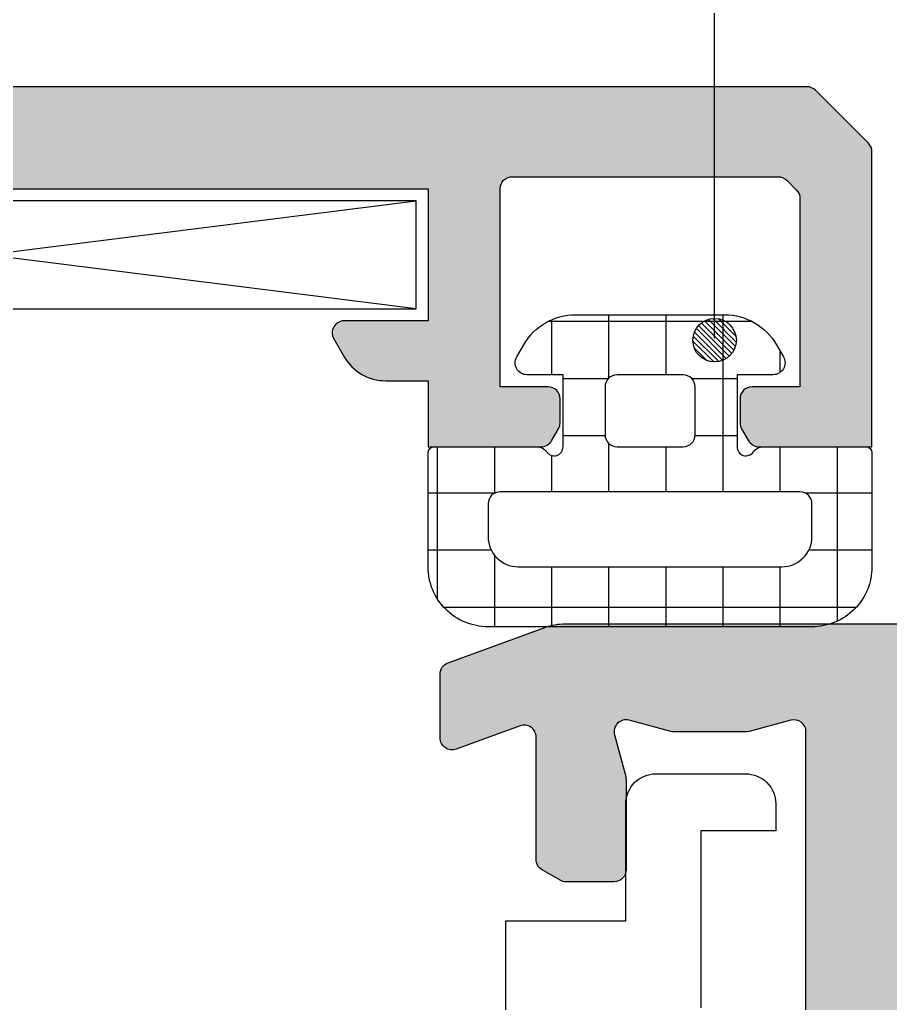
# Model space of a CAD drawing. Header units: millimetres. Extents: x -624 to 1947, y 11274 to 11571.
# Drawn here: x 952.83 to 967.35, y 11414.59 to 11430.98 of the extents above; entities that cross this region are included whole.
import ezdxf

# ---------------------------------------------------------------- set-up
doc = ezdxf.new("R2010")
doc.units = ezdxf.units.MM
for name, color, linetype in [('AKSESUAR', 7, 'Continuous'), ('Antet', 7, 'Continuous'), ('FITIL', 11, 'Continuous')]:
    doc.layers.add(name, color=color, linetype=linetype)

msp = doc.modelspace()

# ---------------------------------------------------------------- hatches: boundary and pattern name
at = {"layer": 'AKSESUAR', "linetype": 'ByBlock'}
h = msp.add_hatch(color=30, dxfattribs=at)
h.paths.add_polyline_path([(934.945, 11429.863), (965.963, 11429.863, -0.198912), (966.104, 11429.804), (966.987, 11428.922, -0.198914), (967.045, 11428.78), (967.045, 11423.863), (965.161, 11423.863, -0.26795), (964.988, 11423.963), (964.872, 11424.163, -0.131657), (964.845, 11424.263), (964.845, 11424.663, -0.414213), (965.045, 11424.863), (965.845, 11424.863), (965.845, 11428, 0.198915), (965.787, 11428.142), (965.624, 11428.304, 0.19891), (965.483, 11428.363), (961.045, 11428.363, 0.414211), (960.845, 11428.163), (960.845, 11424.863), (961.645, 11424.863, -0.414212), (961.845, 11424.663), (961.845, 11424.263, -0.131648), (961.819, 11424.163), (961.703, 11423.963, -0.267949), (961.53, 11423.863), (959.645, 11423.863), (959.645, 11424.963), (958.938, 11424.963, -0.267949), (958.245, 11425.363), (958.072, 11425.663, -0.577351), (958.245, 11425.963), (959.645, 11425.963), (959.645, 11428.163), (944.945, 11428.163), (944.945, 11425.963), (948.445, 11425.963), (948.945, 11425.463), (948.945, 11423.063, -0.414216), (948.745, 11422.863), (948.145, 11422.863, -0.414217), (947.945, 11423.063), (947.945, 11424.363), (944.945, 11424.363), (944.945, 11413.613, -0.414214), (944.445, 11413.113), (943.182, 11413.113), (942.864, 11413.613), (942.545, 11413.113), (941.382, 11413.113), (941.064, 11413.613), (940.745, 11413.113), (939.845, 11413.113), (939.845, 11411.413), (939.545, 11411.113), (939.845, 11410.813), (939.845, 11409.113), (940.164, 11408.613), (940.482, 11409.113), (941.645, 11409.113), (941.964, 11408.613), (942.282, 11409.113), (943.445, 11409.113), (943.764, 11408.613), (944.082, 11409.113), (944.445, 11409.113, -0.414214), (944.945, 11408.613), (944.945, 11397.863), (947.945, 11397.863), (947.945, 11399.163, -0.414214), (948.145, 11399.363), (948.745, 11399.363, -0.414214), (948.945, 11399.163), (948.945, 11393.263), (947.061, 11393.263, -0.267948), (946.888, 11393.363), (946.772, 11393.563, -0.131652), (946.745, 11393.663), (946.745, 11394.063, -0.414213), (946.945, 11394.263), (947.745, 11394.263, 0.414212), (947.945, 11394.463), (947.945, 11396.063, 0.414212), (947.745, 11396.263), (942.745, 11396.263, 0.414212), (942.545, 11396.063), (942.545, 11394.463, 0.414212), (942.745, 11394.263), (943.545, 11394.263, -0.414213), (943.745, 11394.063), (943.745, 11393.663, -0.131651), (943.719, 11393.563), (943.603, 11393.363, -0.267949), (943.43, 11393.263), (937.224, 11393.263, 0.398959), (936.226, 11392.315), (935.342, 11375.453, -0.39896), (935.142, 11375.263), (934.942, 11375.263, -0.267949), (934.769, 11375.363, 0.57735), (933.73, 11375.363, -0.267949), (933.557, 11375.263), (931.245, 11375.263), (931.245, 11373.063), (933.045, 11373.063, -0.414214), (933.245, 11372.863, -0.414214), (932.245, 11371.863), (923.345, 11371.863, -0.414214), (922.945, 11372.263), (922.945, 11375.163, 0.414213), (922.745, 11375.363), (916.145, 11375.363, 0.414213), (915.945, 11375.163), (915.945, 11373.063), (917.745, 11373.063, -0.414214), (917.945, 11372.863, -0.414214), (916.945, 11371.863), (914.945, 11371.863, -0.414213), (914.745, 11372.063), (914.745, 11376.663, -0.414213), (914.945, 11376.863), (925.23, 11376.863, -0.26795), (925.403, 11376.763), (925.519, 11376.563, -0.131651), (925.545, 11376.463), (925.545, 11376.063, -0.414213), (925.345, 11375.863), (924.545, 11375.863, 0.414214), (924.345, 11375.663), (924.345, 11373.463, 0.414214), (924.545, 11373.263), (929.545, 11373.263, 0.414213), (929.745, 11373.463), (929.745, 11375.663, 0.414213), (929.545, 11375.863), (928.745, 11375.863, -0.414214), (928.545, 11376.063), (928.545, 11376.463, -0.131653), (928.572, 11376.563), (928.688, 11376.763, -0.26795), (928.861, 11376.863), (931.745, 11376.863), (931.745, 11378.26, -0.221696), (931.817, 11378.413), (932.417, 11378.916, -0.63707), (932.745, 11378.763), (932.745, 11377.463), (933.945, 11377.463), (933.945, 11393.263), (932.745, 11393.263), (932.745, 11391.963, -0.63707), (932.417, 11391.81), (931.817, 11392.313, -0.221696), (931.745, 11392.466), (931.745, 11394.363), (932.245, 11394.863), (933.245, 11394.863, 0.414214), (933.445, 11395.063), (933.445, 11407.313), (931.86, 11408.059, -0.290522), (931.745, 11408.24), (931.745, 11408.913, -0.414215), (931.945, 11409.113), (934.445, 11409.113), (934.764, 11408.613), (935.082, 11409.113), (936.245, 11409.113), (936.564, 11408.613), (936.882, 11409.113), (937.145, 11409.113), (937.145, 11413.113), (935.982, 11413.113), (935.664, 11413.613), (935.345, 11413.113), (934.182, 11413.113), (933.864, 11413.613), (933.545, 11413.113), (931.945, 11413.113, -0.414215), (931.745, 11413.313), (931.745, 11413.986, -0.290523), (931.86, 11414.167), (933.445, 11414.913), (933.445, 11422.963), (931.945, 11422.963, -0.414213), (931.745, 11423.163), (931.745, 11423.363, -0.414214), (932.245, 11423.863), (933.445, 11423.863), (933.445, 11424.963), (932.245, 11424.963, -0.414214), (931.745, 11425.463), (931.745, 11425.663, -0.414214), (931.945, 11425.863), (934.745, 11425.863), (934.745, 11429.663, -0.414212)])
h.paths.add_polyline_path([(934.945, 11414.913), (943.445, 11414.913), (943.445, 11424.363), (942.145, 11424.363, -0.668181), (942.004, 11424.704), (943.414, 11426.115, 0.198917), (943.445, 11426.19), (943.445, 11428.163, 0.414212), (943.245, 11428.363), (936.445, 11428.363, 0.414212), (936.245, 11428.163), (936.245, 11424.563, -0.414214), (936.045, 11424.363), (934.945, 11424.363)], flags=16)
h.paths.add_polyline_path([(940.745, 11395.163), (940.745, 11396.863, -0.414213), (941.745, 11397.863), (943.445, 11397.863), (943.445, 11407.313), (934.945, 11407.313), (934.945, 11397.863), (936.745, 11397.863, -0.683705), (936.881, 11397.516), (935.075, 11395.858, 0.683706), (935.345, 11395.163)], flags=16)
h = msp.add_hatch(color=30, dxfattribs=at)
h.paths.add_polyline_path([(978.145, 11381.663), (976.345, 11381.663, -0.414214), (976.145, 11381.863), (976.145, 11383.263), (960.545, 11383.263), (960.545, 11384.763), (959.645, 11384.763, -0.414214), (958.945, 11385.463), (958.945, 11385.863, -0.414214), (959.145, 11386.063), (960.545, 11386.063), (960.545, 11388.263), (945.845, 11388.263), (945.845, 11386.063), (947.245, 11386.063, -0.414214), (947.445, 11385.863), (947.445, 11385.663, -0.414214), (946.845, 11385.063), (944.865, 11385.063, -0.388879), (944.666, 11385.246), (944.246, 11390.046, -0.440011), (944.445, 11390.263), (953.445, 11390.263), (953.745, 11389.963), (954.045, 11390.263), (961.945, 11390.263, -0.414214), (962.945, 11389.263), (962.945, 11386.263, 0.414214), (963.445, 11385.763), (965.545, 11385.763, 0.414214), (966.045, 11386.263), (966.045, 11397.513), (962.945, 11397.513), (962.945, 11397.313, -0.414214), (962.745, 11397.113), (962.483, 11397.113, -0.087489), (962.141, 11397.173), (959.977, 11397.961, -0.315299), (959.845, 11398.149), (959.845, 11399.213, -0.520567), (960.114, 11399.401), (961.177, 11399.014, 0.520567), (961.445, 11399.202), (961.445, 11401.355), (961.892, 11401.613), (962.745, 11401.613, -0.414214), (962.945, 11401.413), (962.945, 11399.886), (962.752, 11399.165, 0.57735), (962.997, 11398.92), (963.718, 11399.113), (964.973, 11399.113), (965.694, 11398.92, 0.493145), (965.945, 11399.113), (965.945, 11408.813), (966.245, 11409.113), (965.945, 11409.413), (965.945, 11419.113, 0.493145), (965.694, 11419.306), (964.973, 11419.113), (963.718, 11419.113), (962.997, 11419.306, 0.57735), (962.752, 11419.061), (962.945, 11418.34), (962.945, 11416.813, -0.414214), (962.745, 11416.613), (961.892, 11416.613), (961.445, 11416.871), (961.445, 11419.024, 0.520567), (961.177, 11419.212), (960.114, 11418.825, -0.520567), (959.845, 11419.013), (959.845, 11420.077, -0.315299), (959.977, 11420.265), (961.591, 11420.853, -0.087489), (961.933, 11420.913), (972.045, 11420.913), (972.045, 11428.863), (973.045, 11429.863), (982.545, 11429.863), (983.545, 11428.863), (983.545, 11381.863, -0.414214), (983.345, 11381.663), (981.545, 11381.663), (981.345, 11382.009), (981.345, 11382.463, -0.414214), (981.545, 11382.663), (982.345, 11382.663, 0.414214), (982.545, 11382.863), (982.545, 11384.463, 0.414214), (982.345, 11384.663), (977.345, 11384.663, 0.414214), (977.145, 11384.463), (977.145, 11382.863, 0.414214), (977.345, 11382.663), (978.145, 11382.663, -0.414214), (978.345, 11382.463), (978.345, 11382.009)])
h.paths.add_polyline_path([(982.045, 11421.196), (980.604, 11419.754, 0.668179), (980.745, 11419.413), (982.045, 11419.413), (982.045, 11386.163), (976.645, 11386.163, 0.414214), (975.645, 11385.163), (975.645, 11384.763), (971.145, 11384.763), (971.145, 11386.163), (969.645, 11386.163), (969.645, 11384.763), (967.645, 11384.763), (967.645, 11419.413), (972.545, 11419.413, 0.414214), (973.545, 11420.413), (973.545, 11428.363), (982.045, 11428.363)], flags=16)
at = {"layer": 'Antet'}
h = msp.add_hatch(dxfattribs=at)
h.set_pattern_fill('LINE', color=0, scale=0.5, angle=45, style=0)
h.set_pattern_definition([(135, (-61.934174, 11389.809445), (0.044194174, 0.044194174), [])])
edge = h.paths.add_edge_path()
edge.add_arc((964.422, 11425.638), 0.362, -180, 180, ccw=False)
at = {"layer": 'FITIL'}
h = msp.add_hatch(dxfattribs=at)
h.set_pattern_fill('NET', color=256, scale=0.3, style=0)
h.set_pattern_definition([(0, (-373.6988, -1354.6916), (0, 0.9525), []), (90, (-373.6988, -1354.6916), (-0.9525, 1e-16), [])])
h.paths.add_polyline_path([(959.645, 11421.863), (959.645, 11423.763, -0.414213), (959.745, 11423.863), (961.458, 11423.863, -0.245393), (961.622, 11423.777, 0.734237), (961.895, 11423.863), (961.895, 11425.063), (961.295, 11425.063, -0.57735), (961.122, 11425.363), (961.238, 11425.563, -0.267949), (962.104, 11426.063), (964.587, 11426.063, -0.267949), (965.453, 11425.563), (965.569, 11425.363, -0.57735), (965.395, 11425.063), (964.795, 11425.063), (964.795, 11423.863, 0.734238), (965.068, 11423.777, -0.245393), (965.233, 11423.863), (966.945, 11423.863, -0.414212), (967.045, 11423.763), (967.045, 11421.863, -0.414214), (966.045, 11420.863), (960.645, 11420.863, -0.414214)])
h.paths.add_polyline_path([(964.095, 11424.063), (964.095, 11424.863, 0.414214), (963.895, 11425.063), (962.795, 11425.063, 0.414213), (962.595, 11424.863), (962.595, 11424.063, 0.414213), (962.795, 11423.863), (963.895, 11423.863, 0.414215)], flags=16)
h.paths.add_polyline_path([(966.045, 11422.913, 0.414215), (965.845, 11423.113), (960.845, 11423.113, 0.414213), (960.645, 11422.913), (960.645, 11422.363, 0.414213), (961.145, 11421.863), (965.545, 11421.863, 0.414214), (966.045, 11422.363)], flags=16)

# ---------------------------------------------------------------- linework, layer by layer
at = {"color": 140}
msp.add_line((964.422, 11425.675), (964.422, 11438.412), dxfattribs=at)
at = {"color": 1}
for p, q in [((945.145, 11426.163), (959.445, 11427.963)), ((959.445, 11426.163), (945.145, 11427.963))]:
    msp.add_line(p, q, dxfattribs=at)
at = {"color": 0}
msp.add_lwpolyline([(944.945, 11428.163), (959.645, 11428.163), (959.645, 11425.963), (958.245, 11425.963, 0.577351), (958.072, 11425.663), (958.245, 11425.363, 0.267949), (958.938, 11424.963), (959.645, 11424.963), (959.645, 11423.863), (961.53, 11423.863, 0.267949), (961.703, 11423.963), (961.819, 11424.163, 0.131648), (961.845, 11424.263), (961.845, 11424.663, 0.414212), (961.645, 11424.863), (960.845, 11424.863), (960.845, 11428.163, -0.414211), (961.045, 11428.363), (965.483, 11428.363, -0.19891), (965.624, 11428.304), (965.787, 11428.142, -0.198915), (965.845, 11428), (965.845, 11424.863), (965.045, 11424.863, 0.414213), (964.845, 11424.663), (964.845, 11424.263, 0.131657), (964.872, 11424.163), (964.988, 11423.963, 0.26795), (965.161, 11423.863), (967.045, 11423.863), (967.045, 11428.78, 0.198914), (966.987, 11428.922), (966.104, 11429.804, 0.198912), (965.963, 11429.863), (934.945, 11429.863, 0.414212)], format="xyb", dxfattribs=at)
at = {"color": 1}
msp.add_lwpolyline([(959.445, 11426.163), (959.445, 11427.963), (945.145, 11427.963), (945.145, 11426.163)], close=True, dxfattribs=at)
at = {"color": 11}
for points in [[(959.645, 11421.863), (959.645, 11423.763, -0.414213), (959.745, 11423.863), (961.458, 11423.863, -0.245393), (961.622, 11423.777, 0.734237), (961.895, 11423.863), (961.895, 11425.063), (961.295, 11425.063, -0.57735), (961.122, 11425.363), (961.238, 11425.563, -0.267949), (962.104, 11426.063), (964.587, 11426.063, -0.267949), (965.453, 11425.563), (965.569, 11425.363, -0.57735), (965.395, 11425.063), (964.795, 11425.063), (964.795, 11423.863, 0.734238), (965.068, 11423.777, -0.245393), (965.233, 11423.863), (966.945, 11423.863, -0.414212), (967.045, 11423.763), (967.045, 11421.863, -0.414214), (966.045, 11420.863), (960.645, 11420.863, -0.414214)], [(966.045, 11422.913, 0.414215), (965.845, 11423.113), (960.845, 11423.113, 0.414213), (960.645, 11422.913), (960.645, 11422.363, 0.414213), (961.145, 11421.863), (965.545, 11421.863, 0.414214), (966.045, 11422.363)]]:
    msp.add_lwpolyline(points, format="xyb", close=True, dxfattribs=at)
at = {"layer": 'AKSESUAR', "color": 30, "linetype": 'ByBlock'}
msp.add_lwpolyline([(965.945, 11409.413), (965.945, 11419.113, 0.493145), (965.694, 11419.306), (964.998, 11419.12, -0.065543), (964.946, 11419.113), (963.744, 11419.113, -0.065543), (963.693, 11419.12), (962.997, 11419.306, 0.57735), (962.752, 11419.061), (962.939, 11418.366, -0.065543), (962.945, 11418.314), (962.945, 11416.813, -0.414214), (962.745, 11416.613), (961.945, 11416.613, -0.131652), (961.845, 11416.64), (961.545, 11416.813, -0.267949), (961.445, 11416.986), (961.445, 11419.024, 0.520567), (961.177, 11419.212), (960.114, 11418.825, -0.520567), (959.845, 11419.013), (959.845, 11420.077, -0.315299), (959.977, 11420.265), (961.591, 11420.853, -0.087489), (961.933, 11420.913), (972.045, 11420.913)], format="xyb", dxfattribs=at)
at = {"layer": 'AKSESUAR', "color": 0}
msp.add_lwpolyline([(960.941, 11409.063), (960.941, 11415.963), (962.941, 11415.963), (962.941, 11417.913, -0.414214), (963.441, 11418.413), (964.941, 11418.413, -0.414214), (965.441, 11417.913), (965.441, 11417.463), (964.191, 11417.463), (964.191, 11414.513, -0.414214)], format="xyb", dxfattribs=at)
at = {"layer": 'Antet', "color": 0}
msp.add_circle((964.422, 11425.638), 0.362, dxfattribs=at)
at = {"layer": 'FITIL'}
msp.add_lwpolyline([(964.095, 11424.063), (964.095, 11424.863, 0.414214), (963.895, 11425.063), (962.795, 11425.063, 0.414213), (962.595, 11424.863), (962.595, 11424.063, 0.414213), (962.795, 11423.863), (963.895, 11423.863, 0.414215)], format="xyb", close=True, dxfattribs=at)

doc.saveas('drawing.dxf')
